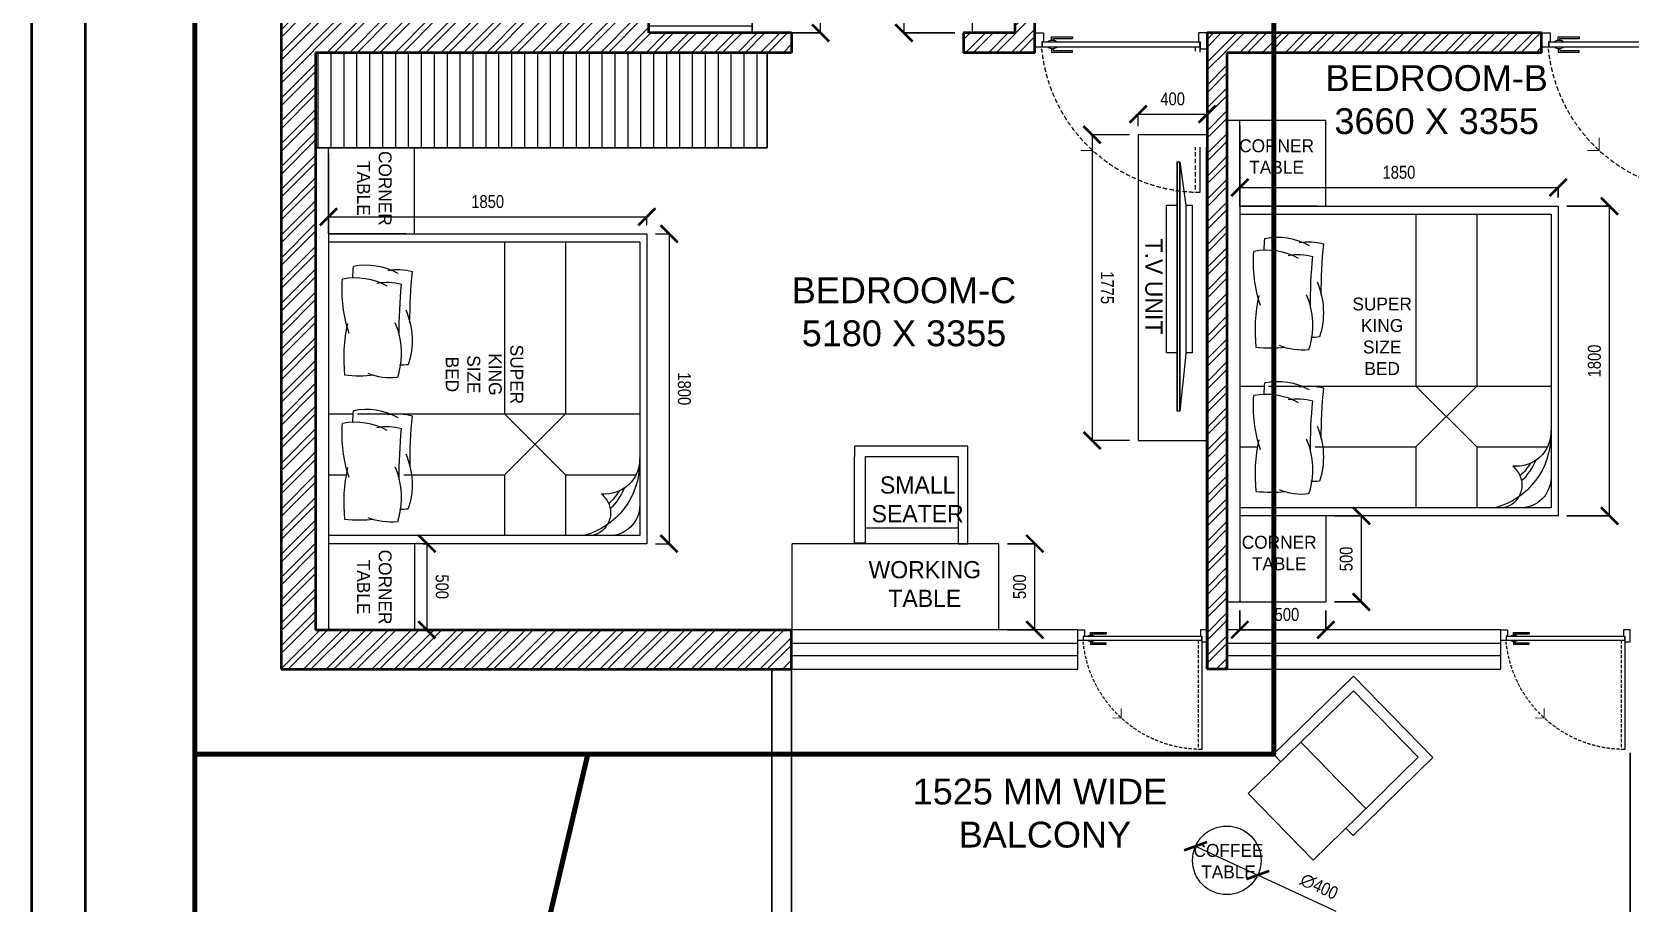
# Model space of a CAD drawing. Header units: millimetres. Extents: x 997936 to 1027636, y 1268519 to 1294901.
# Drawn here: x 997936 to 1007222, y 1277362 to 1282423 of the extents above; entities that cross this region are included whole.
import ezdxf

# ---------------------------------------------------------------- set-up
doc = ezdxf.new("R2010")
doc.units = ezdxf.units.MM
doc.header["$LTSCALE"] = 500
doc.header["$MEASUREMENT"] = 0
doc.header["$PDMODE"] = 34
doc.header["$PDSIZE"] = 100
doc.linetypes.add('DASHED2', pattern=[0.375, 0.25, -0.125])
for name, color, linetype, lineweight in [('A-Furn', 253, 'Continuous', 0), ('BOUNDARY WALL', 1, 'Continuous', 25), ('DIMENSION', 7, 'Continuous', 0), ('door', 22, 'Continuous', 15), ('format', 7, 'Continuous', 70), ('furniture', 252, 'Continuous', 9), ('HAT', 9, 'Continuous', 0), ("HATCH'", 252, 'Continuous', 5), ('TEXT', 250, 'Continuous', 9), ('W-wall', 1, 'Continuous', 40), ('WALLS', 1, 'Continuous', 40), ('window', 150, 'Continuous', 9)]:
    doc.layers.add(name, color=color, linetype=linetype, lineweight=lineweight)
doc.layers.add('grid text', color=7, linetype='Continuous', lineweight=18, true_color=0x000000)
doc.styles.get("Standard").update_dxf_attribs({"font": 'ARIALN.TTF', "height": 75})
doc.dimstyles.new('for electrical conduit', dxfattribs={"dimtxt": 175, "dimasz": 80, "dimexe": 1.25, "dimexo": 50, "dimgap": 50, "dimtad": 1, "dimdec": 0, "dimrnd": 5, "dimtxsty": 'Standard', "dimblk": 'ARCHTICK', "dimcen": 2.5, "dimclrd": 256, "dimadec": 0, "dimazin": 0, "dimtfac": 1, "dimtdec": 0, "dimtmove": 0, "dimatfit": 3, "dimfxl": 0, "dimlwd": -1, "dimarcsym": 0})
pattern_1 = [(45, (-73182.42, 76093.13), (-66.291261, 66.291261), []), (45, (-73138.22, 76093.13), (-66.291261, 66.291261), [])]

# ---------------------------------------------------------------- blocks, each defined once
blk = doc.blocks.new('D-1000')
at = {"color": 8, "linetype": 'Continuous', "ltscale": 0.2}
for p, q in [((895.4, 957.4), (775.9, 957.4)), ((775.9, 957.4), (775.9, 947.8)), ((885.9, 947.8), (775.9, 947.8)), ((885.9, 878.9), (775.9, 878.9)), ((775.9, 869.4), (775.9, 878.9)), ((895.4, 869.4), (775.9, 869.4))]:
    blk.add_line(p, q, dxfattribs=at)
at = {"color": 8, "linetype": 'DASHED2', "ltscale": 0.2}
for p, q in [((868.5, 927.2), (868.5, 932)), ((885.9, 938.2), (885.9, 947.8)), ((895.4, 938.2), (895.4, 957.4)), ((913, 927.2), (913, 932)), ((50.5, 899.6), (50.5, 69.9)), ((50.5, 879.6), (50.5, 69.9)), ((78.1, 899.6), (78.1, 69.9)), ((868.5, 899.6), (868.5, 894.7)), ((885.9, 888.6), (885.9, 878.9)), ((895.4, 888.6), (895.4, 869.4)), ((913, 899.6), (913, 894.7))]:
    blk.add_line(p, q, dxfattribs=at)
at = {"color": 8, "linetype": 'Continuous', "ltscale": 0.2}
blk.add_lwpolyline([(50.5, 927.2), (949.5, 927.2), (949.5, 899.6), (50.5, 899.6)], close=True, dxfattribs=at)
for centre, start, end in [((890.7, 896.7), 57.82034, 122.17966), ((890.7, 930.1), 237.82034, 302.17966)]:
    blk.add_arc(centre, 41.8, start, end, dxfattribs=at)
at = {"color": 8, "linetype": 'DASHED2', "ltscale": 0.2}
blk.add_arc((47.4, 977.4), 907.6, 270.19588, 354.31871, dxfattribs=at)
at = {"layer": 'door', "linetype": 'Continuous', "ltscale": 0.15}
for p, q in [((10, 887.6), (10, 979)), ((10, 979), (59, 979)), ((59, 929.1), (49.5, 929.1)), ((49.5, 929.1), (49.5, 887.6)), ((59, 979), (59, 929.1)), ((990, 979), (941, 979)), ((941, 979), (941, 929.1)), ((941, 929.1), (950.5, 929.1)), ((950.5, 929.1), (950.5, 897.6)), ((990, 897.6), (990, 979)), ((49.5, 887.6), (10, 887.6)), ((950.5, 897.6), (990, 897.6))]:
    blk.add_line(p, q, dxfattribs=at)
at = {"layer": 'door', "ltscale": 0.2, "const_width": 5.56}
blk.add_lwpolyline([(662, 382.9), (662, 309.6), (730.4, 309.6)], dxfattribs=at)
blk = doc.blocks.new('rtyedyed')
at = {"layer": 'A-Furn'}
blk.add_line((1709486.8, -363811.5), (1709236.8, -364290.1), dxfattribs=at)
blk.add_lwpolyline([(1709630.4, -363886.5), (1709658.2, -363833.3), (1709082.9, -363532.9), (1708777.4, -364117.9), (1709352.6, -364418.3), (1709380.4, -364365.1)], dxfattribs=at)
blk.add_lwpolyline([(1709865.3, -364009.2), (1709108.4, -363613.8), (1708858.4, -364092.5), (1709615.3, -364487.8)], close=True, dxfattribs=at)
blk = doc.blocks.new('_ArchTick')
at = {"layer": 'W-wall', "color": 0, "lineweight": 70, "const_width": 0.15}
blk.add_lwpolyline([(-0.5, -0.5), (0.5, 0.5)], dxfattribs=at)
blk = doc.blocks.new('*D488')
at = {"layer": 'Defpoints', "color": 0}
for p in [(1002040.9, 1284227.2), (1002519.1, 1284227.2), (1002040.9, 1282417.6)]:
    blk.add_point(p, dxfattribs=at)
at = {"layer": 'DIMENSION', "color": 0, "lineweight": -2}
for p, q in [((1002090.9, 1284227.2), (1002520.3, 1284227.2)), ((1002090.9, 1282417.6), (1002520.3, 1282417.6))]:
    blk.add_line(p, q, dxfattribs=at)
at = {"layer": 'DIMENSION'}
blk.add_line((1002519.1, 1282417.6), (1002519.1, 1284227.2), dxfattribs=at)
at = {"layer": 'DIMENSION', "xscale": 100, "yscale": 100, "zscale": 100}
for p, rotation in [((1002519.1, 1284227.2), 90), ((1002519.1, 1282417.6), 270)]:
    blk.add_blockref('_ArchTick', p, dxfattribs=dict(at, rotation=rotation))
at = {"layer": 'DIMENSION', "color": 0, "insert": (1002430.8, 1283322.4), "char_height": 75, "attachment_point": 5, "rotation": 90}
blk.add_mtext('1810', dxfattribs=at)
blk = doc.blocks.new('*D507')
at = {"layer": 'Defpoints', "color": 0}
for p in [(1004697.4, 1277692.2), (1005058.7, 1277524.3)]:
    blk.add_point(p, dxfattribs=at)
at = {"layer": 'DIMENSION'}
for p in [(1004697.4, 1277692.2), (1005514.2, 1277312.6)]:
    blk.add_line(p, (1005058.7, 1277524.3), dxfattribs=at)
at = {"layer": 'DIMENSION', "xscale": 100, "yscale": 100, "zscale": 100}
for p, rotation in [((1004697.4, 1277692.2), 335.0755906005094), ((1005058.7, 1277524.3), 155.0755906005093)]:
    blk.add_blockref('_ArchTick', p, dxfattribs=dict(at, rotation=rotation))
at = {"layer": 'DIMENSION', "color": 0, "insert": (1005415.3, 1277458.3), "char_height": 75, "attachment_point": 5, "rotation": 335.07559}
blk.add_mtext('∅400', dxfattribs=at)
blk = doc.blocks.new('RTTT')
at = {"layer": 'A-Furn', "lineweight": 0, "ltscale": 0.3}
for centre, radius, start, end in [((1091345.7, 1208677.6, -1769.7), 314.9, 79.66412, 105.99663), ((1088524.6, 1208701.2, -1769.7), 2748.5, 359.6171, 5.82919), ((1091528.7, 1208638, -1769.7), 381.3, 78.91521, 119.01042), ((1090815.1, 1208947.5, -1769.7), 789.5, 359.82925, 4.56737), ((1091408.7, 1208603.7, -1769.7), 314.9, 79.66412, 105.99663), ((1088587.6, 1208627.3, -1769.7), 2748.5, 359.6171, 5.82919), ((1091591.8, 1208564.1, -1769.7), 381.3, 78.91521, 119.01042), ((1090878.1, 1208873.7, -1769.7), 789.5, 341.35739, 4.56737), ((1091710.8, 1208580.1, -1769.7), 450, 156.59082, 198.25912), ((1091773.8, 1208506.3, -1769.7), 450, 156.59082, 198.25912), ((1090737.9, 1208476.1, -1769.7), 918.3, 353.91105, 12.81405), ((1091323.6, 1208773.1, -1769.7), 336.4, 263.13734, 271.88858), ((1091386.6, 1208699.2, -1769.7), 336.4, 263.13734, 292.67045), ((1091566.5, 1209100, -1769.7), 726.6, 263.35397, 276.74572)]:
    blk.add_arc(centre, radius, start, end, dxfattribs=at)
blk = doc.blocks.new('454545T')
at = {"lineweight": 0, "ltscale": 200}
blk.add_line((1090912.3, 1209199.5), (1090912.3, 1207399.5), dxfattribs=at)
at = {"layer": 'A-Furn', "lineweight": 0, "ltscale": 0.3}
for p, q in [((1090412.3, 1209199.5), (1090412.3, 1209699.5)), ((1090912.3, 1209699.5), (1090412.3, 1209699.5)), ((1090987.3, 1209699.5), (1090912.3, 1209699.5)), ((1090912.3, 1209199.5), (1090912.3, 1209699.5)), ((1090987.3, 1209699.5), (1090987.3, 1206899.5)), ((1090912.3, 1209665.8), (1090912.3, 1206933.2)), ((1090912.3, 1209665.8), (1090912.3, 1206899.5)), ((1090912.3, 1209199.5), (1090912.3, 1209665.8)), ((1090912.3, 1209199.5), (1089062.3, 1209199.5)), ((1089062.3, 1209199.5), (1089062.3, 1207399.5)), ((1090912.3, 1209152.9), (1089103.9, 1209152.9)), ((1089103.9, 1209152.9), (1089103.9, 1207446.1)), ((1089534.6, 1209152.9), (1089534.6, 1208154)), ((1089888.5, 1209152.9), (1089888.5, 1208154)), ((1090462.3, 1209199.5), (1090912.3, 1209199.5)), ((1089888.5, 1208154), (1089103.9, 1208154)), ((1089888.5, 1208154), (1089534.6, 1207800.1)), ((1089888.5, 1207800.1), (1089534.6, 1208154)), ((1090744.4, 1208154), (1089888.5, 1208154)), ((1090912.3, 1208154), (1090768.8, 1208154)), ((1089534.6, 1207800.1), (1089125, 1207800.1)), ((1089534.6, 1207800.1), (1089534.6, 1207446.1)), ((1089888.5, 1207800.1), (1089888.5, 1207446.1)), ((1090475, 1207800.1, -1769.7), (1089888.5, 1207800.1)), ((1090912.3, 1207800.1), (1090807.2, 1207800.1)), ((1089062.3, 1207399.5), (1090912.3, 1207399.5)), ((1089103.9, 1207446.1), (1090912.3, 1207446.1)), ((1090412.3, 1207399.5), (1090412.3, 1206899.5)), ((1090912.3, 1206899.5), (1090412.3, 1206899.5)), ((1090987.3, 1206899.5), (1090912.3, 1206899.5))]:
    blk.add_line(p, q, dxfattribs=at)
for centre, radius, start, end in [((1090511.2, 1207839.4, -1769.7), 314.9, 79.66412, 105.99663), ((1090511.2, 1207839.4, -1769.7), 314.9, 79.66412, 105.99663), ((1087690, 1207863, -1769.7), 2748.5, 359.6171, 5.82919), ((1087690, 1207863, -1769.7), 2748.5, 359.6171, 5.82919), ((1090694.2, 1207799.8, -1769.7), 381.3, 78.91521, 119.01042), ((1090694.2, 1207799.8, -1769.7), 381.3, 78.91521, 119.01042), ((1089980.6, 1208109.4, -1769.7), 789.5, 359.82925, 4.56737), ((1089980.6, 1208109.4, -1769.7), 789.5, 359.82925, 4.56737), ((1090574.2, 1207765.5, -1769.7), 314.9, 79.66412, 105.99663), ((1090574.2, 1207765.5, -1769.7), 314.9, 79.66412, 105.99663), ((1087753.1, 1207789.1, -1769.7), 2748.5, 359.6171, 5.82919), ((1087753.1, 1207789.1, -1769.7), 2748.5, 359.6171, 5.82919), ((1090757.2, 1207725.9, -1769.7), 381.3, 78.91521, 119.01042), ((1090757.2, 1207725.9, -1769.7), 381.3, 78.91521, 119.01042), ((1090043.6, 1208035.5, -1769.7), 789.5, 341.35739, 4.56737), ((1090043.6, 1208035.5, -1769.7), 789.5, 341.35739, 4.56737), ((1089304.8, 1207888.1), 200.2, 178.02398, 276.08562), ((1089543.4, 1207869.5), 438.7, 179.52592, 254.80261), ((1090876.3, 1207742, -1769.7), 450, 156.59082, 198.25912), ((1090876.3, 1207742, -1769.7), 450, 156.59082, 198.25912), ((1090939.3, 1207668.1, -1769.7), 450, 156.59082, 198.25912), ((1090939.3, 1207668.1, -1769.7), 450, 156.59082, 198.25912), ((1089903.3, 1207637.9, -1769.7), 918.3, 353.91105, 12.81405), ((1089903.3, 1207637.9, -1769.7), 918.3, 353.91105, 12.81405), ((1089542.8, 1207871.8), 379.7, 203.37555, 225.16465), ((1089497.8, 1207871.8), 320.7, 211.35024, 227.9634), ((1089407.9, 1207578.8), 134.9, 144.23988, 259.51477), ((1089472.2, 1207532.5), 214.1, 133.05052, 144.23988), ((1089497.8, 1207871.8), 261.7, 224.61017, 226.68127), ((1089280.9, 1207623.1), 177, 180, 270), ((1090489.1, 1207934.9, -1769.7), 336.4, 263.13734, 271.88858), ((1090552.1, 1207861, -1769.7), 336.4, 263.13734, 292.67045), ((1090732, 1208261.8, -1769.7), 726.6, 263.35397, 276.74572)]:
    blk.add_arc(centre, radius, start, end, dxfattribs=at)
at = {"lineweight": 0}
blk.add_blockref('RTTT', (-834.5, 0), dxfattribs=at)
blk = doc.blocks.new('*D515')
at = {"layer": 'Defpoints', "color": 0}
for p in [(1004954.2, 1279111.2), (1005454.2, 1279111.2), (1005454.2, 1278949.8)]:
    blk.add_point(p, dxfattribs=at)
at = {"layer": 'DIMENSION', "color": 0, "lineweight": -2}
for p, q in [((1004954.2, 1279061.2), (1004954.2, 1278948.6)), ((1005454.2, 1279061.2), (1005454.2, 1278948.6))]:
    blk.add_line(p, q, dxfattribs=at)
at = {"layer": 'DIMENSION'}
blk.add_line((1004954.2, 1278949.8), (1005454.2, 1278949.8), dxfattribs=at)
at = {"layer": 'DIMENSION', "xscale": 100, "yscale": 100, "zscale": 100, "rotation": 180}
blk.add_blockref('_ArchTick', (1004954.2, 1278949.8), dxfattribs=at)
at = {"layer": 'DIMENSION', "xscale": 100, "yscale": 100, "zscale": 100}
blk.add_blockref('_ArchTick', (1005454.2, 1278949.8), dxfattribs=at)
at = {"layer": 'DIMENSION', "color": 0, "insert": (1005228.1, 1279038.1), "char_height": 75, "attachment_point": 5}
blk.add_mtext('500', dxfattribs=at)
blk = doc.blocks.new('*D516')
at = {"layer": 'Defpoints', "color": 0}
for p in [(1005454.2, 1279611.2), (1005661.1, 1279611.2), (1005454.2, 1279111.2)]:
    blk.add_point(p, dxfattribs=at)
at = {"layer": 'DIMENSION', "color": 0, "lineweight": -2}
for p, q in [((1005504.2, 1279611.2), (1005662.3, 1279611.2)), ((1005504.2, 1279111.2), (1005662.3, 1279111.2))]:
    blk.add_line(p, q, dxfattribs=at)
at = {"layer": 'DIMENSION'}
blk.add_line((1005661.1, 1279111.2), (1005661.1, 1279611.2), dxfattribs=at)
at = {"layer": 'DIMENSION', "xscale": 100, "yscale": 100, "zscale": 100}
for p, rotation in [((1005661.1, 1279611.2), 90), ((1005661.1, 1279111.2), 270)]:
    blk.add_blockref('_ArchTick', p, dxfattribs=dict(at, rotation=rotation))
at = {"layer": 'DIMENSION', "color": 0, "insert": (1005572.8, 1279361.2), "char_height": 75, "attachment_point": 5, "rotation": 90}
blk.add_mtext('500', dxfattribs=at)
blk = doc.blocks.new('*D517')
at = {"layer": 'Defpoints', "color": 0}
for p in [(1006804.2, 1281411.2), (1007103.1, 1281411.2), (1006804.2, 1279611.2)]:
    blk.add_point(p, dxfattribs=at)
at = {"layer": 'DIMENSION', "color": 0, "lineweight": -2}
for p, q in [((1006854.2, 1281411.2), (1007104.3, 1281411.2)), ((1006854.2, 1279611.2), (1007104.3, 1279611.2))]:
    blk.add_line(p, q, dxfattribs=at)
at = {"layer": 'DIMENSION'}
blk.add_line((1007103.1, 1279611.2), (1007103.1, 1281411.2), dxfattribs=at)
at = {"layer": 'DIMENSION', "xscale": 100, "yscale": 100, "zscale": 100}
for p, rotation in [((1007103.1, 1281411.2), 90), ((1007103.1, 1279611.2), 270)]:
    blk.add_blockref('_ArchTick', p, dxfattribs=dict(at, rotation=rotation))
at = {"layer": 'DIMENSION', "color": 0, "insert": (1007014.8, 1280511.2), "char_height": 75, "attachment_point": 5, "rotation": 90}
blk.add_mtext('1800', dxfattribs=at)
blk = doc.blocks.new('*D518')
at = {"layer": 'Defpoints', "color": 0}
for p in [(1006804.2, 1281519.1), (1004954.2, 1281411.2), (1006804.2, 1281411.2)]:
    blk.add_point(p, dxfattribs=at)
at = {"layer": 'DIMENSION', "color": 0, "lineweight": -2}
for p, q in [((1004954.2, 1281461.2), (1004954.2, 1281520.4)), ((1006804.2, 1281461.2), (1006804.2, 1281520.4))]:
    blk.add_line(p, q, dxfattribs=at)
at = {"layer": 'DIMENSION'}
blk.add_line((1004954.2, 1281519.1), (1006804.2, 1281519.1), dxfattribs=at)
at = {"layer": 'DIMENSION', "xscale": 100, "yscale": 100, "zscale": 100, "rotation": 180}
blk.add_blockref('_ArchTick', (1004954.2, 1281519.1), dxfattribs=at)
at = {"layer": 'DIMENSION', "xscale": 100, "yscale": 100, "zscale": 100}
blk.add_blockref('_ArchTick', (1006804.2, 1281519.1), dxfattribs=at)
at = {"layer": 'DIMENSION', "color": 0, "insert": (1005879.2, 1281607.4), "char_height": 75, "attachment_point": 5}
blk.add_mtext('1850', dxfattribs=at)
blk = doc.blocks.new('*D545')
at = {"layer": 'Defpoints', "color": 0}
for p in [(1003349.2, 1282869.8), (1003003.1, 1282417.6), (1003349.2, 1282417.6)]:
    blk.add_point(p, dxfattribs=at)
at = {"layer": 'DIMENSION', "color": 0, "lineweight": -2}
for p, q in [((1003299.2, 1282869.8), (1003001.8, 1282869.8)), ((1003299.2, 1282417.6), (1003001.8, 1282417.6))]:
    blk.add_line(p, q, dxfattribs=at)
at = {"layer": 'DIMENSION'}
blk.add_line((1003003.1, 1282869.8), (1003003.1, 1282417.6), dxfattribs=at)
at = {"layer": 'DIMENSION', "xscale": 100, "yscale": 100, "zscale": 100}
for p, rotation in [((1003003.1, 1282869.8), 90), ((1003003.1, 1282417.6), 270)]:
    blk.add_blockref('_ArchTick', p, dxfattribs=dict(at, rotation=rotation))
at = {"layer": 'DIMENSION', "color": 0, "insert": (1002914.8, 1282643.7), "char_height": 75, "attachment_point": 5, "rotation": 90}
blk.add_mtext('450', dxfattribs=at)
blk = doc.blocks.new('TY')
at = {"lineweight": 0, "ltscale": 200}
blk.add_line((1076787.5, 1203447.5), (1076247.5, 1203447.5), dxfattribs=at)
for points in [[(1076787.5, 1203923.7), (1076185.6, 1203923.7), (1076185.6, 1203863.4)], [(1076247.5, 1203863.4), (1076247.5, 1203358.9), (1076185.6, 1203358.9), (1076185.6, 1203863.4)], [(1076247.5, 1203863.4), (1076787.5, 1203863.4)], [(1076787.5, 1203863.4), (1076787.5, 1203356.7), (1076845.4, 1203356.7), (1076845.4, 1203923.7), (1076787.5, 1203923.7)]]:
    blk.add_lwpolyline(points, dxfattribs=at)
blk = doc.blocks.new('*D546')
at = {"layer": 'Defpoints', "color": 0}
for p in [(1003554.2, 1279449.8), (1003763.6, 1279449.8), (1003554.2, 1278949.8)]:
    blk.add_point(p, dxfattribs=at)
at = {"layer": 'DIMENSION', "color": 0, "lineweight": -2}
for p, q in [((1003604.2, 1279449.8), (1003764.8, 1279449.8)), ((1003604.2, 1278949.8), (1003764.8, 1278949.8))]:
    blk.add_line(p, q, dxfattribs=at)
at = {"layer": 'DIMENSION'}
blk.add_line((1003763.6, 1278949.8), (1003763.6, 1279449.8), dxfattribs=at)
at = {"layer": 'DIMENSION', "xscale": 100, "yscale": 100, "zscale": 100}
for p, rotation in [((1003763.6, 1279449.8), 90), ((1003763.6, 1278949.8), 270)]:
    blk.add_blockref('_ArchTick', p, dxfattribs=dict(at, rotation=rotation))
at = {"layer": 'DIMENSION', "color": 0, "insert": (1003675.3, 1279199.8), "char_height": 75, "attachment_point": 5, "rotation": 90}
blk.add_mtext('500', dxfattribs=at)
blk = doc.blocks.new('*D512')
at = {"layer": 'Defpoints', "color": 0}
for p in [(1001884.2, 1279524.8), (1002384.2, 1279596.6), (1002384.2, 1279524.8)]:
    blk.add_point(p, dxfattribs=at)
at = {"layer": 'DIMENSION', "color": 0, "lineweight": -2}
for p, q in [((1001884.2, 1279574.8), (1001884.2, 1279597.9)), ((1002384.2, 1279574.8), (1002384.2, 1279597.9))]:
    blk.add_line(p, q, dxfattribs=at)
at = {"layer": 'DIMENSION'}
blk.add_line((1001884.2, 1279596.6), (1002384.2, 1279596.6), dxfattribs=at)
at = {"layer": 'DIMENSION', "xscale": 100, "yscale": 100, "zscale": 100, "rotation": 180}
blk.add_blockref('_ArchTick', (1001884.2, 1279596.6), dxfattribs=at)
at = {"layer": 'DIMENSION', "xscale": 100, "yscale": 100, "zscale": 100}
blk.add_blockref('_ArchTick', (1002384.2, 1279596.6), dxfattribs=at)
at = {"layer": 'DIMENSION', "color": 0, "insert": (1002134.2, 1279684.9), "char_height": 75, "attachment_point": 5}
blk.add_mtext('500', dxfattribs=at)
blk = doc.blocks.new('*D513')
at = {"layer": 'Defpoints', "color": 0}
for p in [(999985.1, 1280874.8), (1000084.2, 1280874.8), (1000084.2, 1279024.8)]:
    blk.add_point(p, dxfattribs=at)
at = {"layer": 'DIMENSION', "color": 0, "lineweight": -2}
for p, q in [((1000034.2, 1280874.8), (999983.8, 1280874.8)), ((1000034.2, 1279024.8), (999983.8, 1279024.8))]:
    blk.add_line(p, q, dxfattribs=at)
at = {"layer": 'DIMENSION'}
blk.add_line((999985.1, 1279024.8), (999985.1, 1280874.8), dxfattribs=at)
at = {"layer": 'DIMENSION', "xscale": 100, "yscale": 100, "zscale": 100}
for p, rotation in [((999985.1, 1280874.8), 90), ((999985.1, 1279024.8), 270)]:
    blk.add_blockref('_ArchTick', p, dxfattribs=dict(at, rotation=rotation))
at = {"layer": 'DIMENSION', "color": 0, "insert": (999896.8, 1279949.8), "char_height": 75, "attachment_point": 5, "rotation": 90}
blk.add_mtext('1850', dxfattribs=at)
blk = doc.blocks.new('*D514')
at = {"layer": 'Defpoints', "color": 0}
for p in [(1001884.2, 1281004.1), (1000084.2, 1280874.8), (1001884.2, 1280874.8)]:
    blk.add_point(p, dxfattribs=at)
at = {"layer": 'DIMENSION', "color": 0, "lineweight": -2}
for p, q in [((1000084.2, 1280924.8), (1000084.2, 1281005.4)), ((1001884.2, 1280924.8), (1001884.2, 1281005.4))]:
    blk.add_line(p, q, dxfattribs=at)
at = {"layer": 'DIMENSION'}
blk.add_line((1000084.2, 1281004.1), (1001884.2, 1281004.1), dxfattribs=at)
at = {"layer": 'DIMENSION', "xscale": 100, "yscale": 100, "zscale": 100, "rotation": 180}
blk.add_blockref('_ArchTick', (1000084.2, 1281004.1), dxfattribs=at)
at = {"layer": 'DIMENSION', "xscale": 100, "yscale": 100, "zscale": 100}
blk.add_blockref('_ArchTick', (1001884.2, 1281004.1), dxfattribs=at)
at = {"layer": 'DIMENSION', "color": 0, "insert": (1000984.2, 1281092.4), "char_height": 75, "attachment_point": 5}
blk.add_mtext('1800', dxfattribs=at)
blk = doc.blocks.new('WEHH')
at = {"layer": 'A-Furn'}
blk.add_lwpolyline([(1035496.4, 1215769.3), (1035496.4, 1213992.5), (1035096, 1213992.5), (1035096, 1215769.3)], close=True, dxfattribs=at)
at = {"layer": 'A-Furn', "lineweight": 9}
for points in [[(1035322.8, 1214150.7), (1035322.8, 1215599)], [(1035322.8, 1215259.5), (1035260.4, 1215259.5), (1035260.4, 1214401.4), (1035322.8, 1214401.4)], [(1035372.5, 1214401.4), (1035409.9, 1214401.4), (1035409.9, 1215259.5), (1035372.8, 1215259.5)], [(1035372.5, 1214401.4), (1035409.9, 1214401.4), (1035409.9, 1215259.5), (1035372.8, 1215259.5)]]:
    blk.add_lwpolyline(points, dxfattribs=at)
for points in [[(1035322.8, 1214150.7), (1035337.7, 1214150.7), (1035337.7, 1215599), (1035322.8, 1215599)], [(1035337.7, 1214150.7), (1035372.8, 1214403.7), (1035372.8, 1215266.6), (1035337.7, 1215599)]]:
    blk.add_lwpolyline(points, close=True, dxfattribs=at)
blk = doc.blocks.new('*D486')
at = {"layer": 'Defpoints', "color": 0}
for p in [(999959.1, 1282302.6), (1000078.9, 1282302.6), (1000078.9, 1281902.3)]:
    blk.add_point(p, dxfattribs=at)
at = {"layer": 'DIMENSION', "color": 0, "lineweight": -2}
for p, q in [((1000028.9, 1282302.6), (999957.8, 1282302.6)), ((1000028.9, 1281902.3), (999957.8, 1281902.3))]:
    blk.add_line(p, q, dxfattribs=at)
at = {"layer": 'DIMENSION'}
blk.add_line((999959.1, 1281902.3), (999959.1, 1282302.6), dxfattribs=at)
at = {"layer": 'DIMENSION', "xscale": 100, "yscale": 100, "zscale": 100}
for p, rotation in [((999959.1, 1282302.6), 90), ((999959.1, 1281902.3), 270)]:
    blk.add_blockref('_ArchTick', p, dxfattribs=dict(at, rotation=rotation))
at = {"layer": 'DIMENSION', "color": 0, "insert": (999870.8, 1282102.5), "char_height": 75, "attachment_point": 5, "rotation": 90}
blk.add_mtext('400', dxfattribs=at)
blk = doc.blocks.new('*D487')
at = {"layer": 'Defpoints', "color": 0}
for p in [(1000078.9, 1281902.3), (1001855.7, 1281902.3), (1001855.7, 1281634.6)]:
    blk.add_point(p, dxfattribs=at)
at = {"layer": 'DIMENSION', "color": 0, "lineweight": -2}
for p, q in [((1000078.9, 1281852.3), (1000078.9, 1281633.4)), ((1001855.7, 1281852.3), (1001855.7, 1281633.4))]:
    blk.add_line(p, q, dxfattribs=at)
at = {"layer": 'DIMENSION'}
blk.add_line((1000078.9, 1281634.6), (1001855.7, 1281634.6), dxfattribs=at)
at = {"layer": 'DIMENSION', "xscale": 100, "yscale": 100, "zscale": 100, "rotation": 180}
blk.add_blockref('_ArchTick', (1000078.9, 1281634.6), dxfattribs=at)
at = {"layer": 'DIMENSION', "xscale": 100, "yscale": 100, "zscale": 100}
blk.add_blockref('_ArchTick', (1001855.7, 1281634.6), dxfattribs=at)
at = {"layer": 'DIMENSION', "color": 0, "insert": (1000967.3, 1281722.9), "char_height": 75, "attachment_point": 5}
blk.add_mtext('1775', dxfattribs=at)
blk = doc.blocks.new('fdhfhd')
at = {"lineweight": 0, "xscale": -1, "rotation": 89.9999725458412}
blk.add_blockref('454545T', (2209284.2, 2369936.5), dxfattribs=at)
at = {"layer": 'DIMENSION', "char_height": 75, "width": 450, "attachment_point": 2}
for s, insert in [('{\\fCentury Gothic|b0|i0|c0|p34;SUPER KING SIZE BED}', (1000900.6, 1280156.5)), ('{\\fCentury Gothic|b0|i0|c0|p34;CORNER \\PTABLE}', (999819.7, 1279391.6, 0)), ('{\\fCentury Gothic|b0|i0|c0|p34;CORNER \\PTABLE}', (1002136.2, 1279391.6, 0))]:
    blk.add_mtext(s, dxfattribs=dict(at, insert=insert))
at = {"layer": 'DIMENSION'}
for base, p1, p2, picture, middle in [((1001884.2, 1281004.1), (1000084.2, 1280874.8), (1001884.2, 1280874.8), '*D514', (1000984.2, 1281092.4)), ((1002384.2, 1279596.6), (1001884.2, 1279524.8), (1002384.2, 1279524.8), '*D512', (1002134.2, 1279684.9))]:
    dim = blk.add_linear_dim(base=base, p1=p1, p2=p2, dimstyle='for electrical conduit', override={"dimtxt": 100, "dimasz": 100, "dimfxl": 500, "dimfxlon": 1}, dxfattribs=at)
    dim.commit()
    dim.dimension.update_dxf_attribs({"geometry": picture, "text_midpoint": middle})
dim = blk.add_linear_dim(base=(999985.1, 1280874.8), p1=(1000084.2, 1279024.8), p2=(1000084.2, 1280874.8), angle=90, dimstyle='for electrical conduit', override={"dimtxt": 100, "dimasz": 100, "dimfxl": 500, "dimfxlon": 1}, dxfattribs=at)
dim.commit()
dim.dimension.update_dxf_attribs({"geometry": '*D513', "text_midpoint": (999896.8, 1279949.8)})
blk = doc.blocks.new('sdgdst')
at = {"layer": 'WALLS', "xscale": -1, "rotation": 270}
blk.add_blockref('WEHH', (-213913.6, 246806.3), dxfattribs=at)
at = {"layer": 'DIMENSION', "insert": (1000960.7, 1282043.7), "char_height": 100, "width": 731.051, "attachment_point": 2}
blk.add_mtext('{\\fCentury Gothic|b0|i0|c0|p34;T.V UNIT}', dxfattribs=at)
at = {"layer": 'DIMENSION'}
dim = blk.add_linear_dim(base=(999959.1, 1282302.6), p1=(1000078.9, 1281902.3), p2=(1000078.9, 1282302.6), angle=90, dimstyle='for electrical conduit', override={"dimtxt": 100, "dimasz": 100, "dimfxl": 500, "dimfxlon": 1}, dxfattribs=at)
dim.commit()
dim.dimension.update_dxf_attribs({"geometry": '*D486', "text_midpoint": (999870.8, 1282102.5)})
dim = blk.add_linear_dim(base=(1001855.7, 1281634.6), p1=(1000078.9, 1281902.3), p2=(1001855.7, 1281902.3), dimstyle='for electrical conduit', override={"dimtxt": 100, "dimasz": 100, "dimfxl": 500, "dimfxlon": 1}, dxfattribs=at)
dim.commit()
dim.dimension.update_dxf_attribs({"geometry": '*D487', "text_midpoint": (1000967.3, 1281722.9)})

msp = doc.modelspace()

# ---------------------------------------------------------------- hatches: boundary and pattern name
at = {"lineweight": 0, "ltscale": 200}
h = msp.add_hatch(dxfattribs=at)
h.set_pattern_fill('ANSI32', color=256, scale=250, style=0)
h.set_pattern_definition(pattern_1)
h.paths.add_polyline_path([(1003349.2, 1287315.4), (1004179.2, 1287315.4), (1004179.2, 1286450.4), (1004064.2, 1286450.4), (1004064.2, 1287200.4), (1003464.2, 1287200.4), (1003464.2, 1286000.4), (1004179.2, 1286000.4), (1004388.2, 1286000.4), (1004388.2, 1285770.4), (1003464.2, 1285770.4), (1003464.2, 1283509.8), (1004238.2, 1283509.8), (1004238.2, 1283457.2), (1004238.2, 1283457.2), (1004238.2, 1283394.8), (1004238.2, 1283394.8), (1003764.2, 1283394.8), (1003764.2, 1282417.6), (1003764.2, 1282302.6), (1003349.2, 1282302.6), (1003349.2, 1282417.6), (1003649.2, 1282417.6), (1003649.2, 1283394.8), (1003349.2, 1283394.8)])
at = {"layer": 'HAT', "ltscale": 200}
h = msp.add_hatch(dxfattribs=at)
h.set_pattern_fill('ANSI31', color=181, scale=600, angle=45, style=0)
h.paths.add_polyline_path([(1002208.5, 1282302.6), (999584.2, 1282302.6), (999584.2, 1281749.8), (1002208.5, 1281749.8)])
at = {"layer": "HATCH'", "ltscale": 200}
h = msp.add_hatch(dxfattribs=at)
h.set_pattern_fill('ANSI31', color=256, scale=600, angle=45, style=0)
h.set_pattern_definition([(7e-15, (1823165.69, 3934.02), (9e-15, -75), [])])
h.paths.add_polyline_path([(1002120.4, 1282417.6), (1001520.4, 1282417.6), (1001520.4, 1284227.2), (1002120.4, 1284227.2)])

# ---------------------------------------------------------------- linework, layer by layer
at = {"lineweight": 0, "ltscale": 200}
for p, q in [((1002354.2, 1278949.8), (1002354.2, 1279449.8)), ((1003554.2, 1279449.8), (1002354.2, 1279449.8)), ((1003554.2, 1278949.8), (1003554.2, 1279449.8))]:
    msp.add_line(p, q, dxfattribs=at)
at = {"layer": 'BOUNDARY WALL'}
msp.add_lwpolyline([(1007336.8, 1278234.8), (1007336.8, 1277080.8), (1002235.4, 1277080.8), (1002235.4, 1278719.8)], dxfattribs=at)
at = {"layer": 'format', "lineweight": 40, "ltscale": 0.3}
for p, q in [((997936.5, 1273901), (997936.5, 1294901)), ((998247.5, 1274212), (998247.5, 1294590))]:
    msp.add_line(p, q, dxfattribs=at)
at = {"layer": 'furniture', "lineweight": 25}
for p, q in [((1002120.4, 1282417.6), (1002120.4, 1284227.2)), ((1002208.5, 1281749.8), (1002208.5, 1282302.6)), ((999584.2, 1281749.8), (1002208.5, 1281749.8))]:
    msp.add_line(p, q, dxfattribs=at)
at = {"layer": "HATCH'", "ltscale": 200}
msp.add_line((1003399.2, 1282869.8), (1003399.2, 1282417.6), dxfattribs=at)
at = {"layer": 'TEXT', "color": 3, "lineweight": 100, "ltscale": 200}
msp.add_lwpolyline([(998882, 1278225.9), (998882, 1268519), (1001165.5, 1278225.9)], dxfattribs=at)
at = {"layer": 'WALLS', "ltscale": 200}
for p, q in [((1001520.4, 1282417.6), (1001520.4, 1284227.2)), ((1003649.2, 1282417.6), (1003649.2, 1283394.8)), ((1003764.2, 1282417.6), (1003764.2, 1283394.8)), ((999384.2, 1282502.6), (999384.2, 1278719.8)), ((1002350.4, 1282417.6), (1001520.4, 1282417.6)), ((1002350.4, 1282417.6), (1002350.4, 1282302.6)), ((1003349.2, 1282417.6), (1003349.2, 1282302.6)), ((1003649.2, 1282417.6), (1003349.2, 1282417.6)), ((1003764.2, 1282302.6), (1003764.2, 1282417.6)), ((1004879.2, 1282417.6), (1004764.2, 1282417.6)), ((1006708, 1282417.6), (1004879.2, 1282417.6)), ((1002350.4, 1282302.6), (999584.2, 1282302.6)), ((999584.2, 1282302.6), (999584.2, 1278949.8)), ((1003764.2, 1282302.6), (1003349.2, 1282302.6)), ((1003764.2, 1282302.6), (1003349.2, 1282302.6)), ((999584.2, 1278949.8), (1002350.4, 1278949.8)), ((1002350.4, 1278719.8), (1002350.4, 1278949.8)), ((999384.2, 1278719.8), (1002350.4, 1278719.8)), ((1004879.2, 1278719.8), (1004764.2, 1278719.8))]:
    msp.add_line(p, q, dxfattribs=at)
at = {"layer": 'window', "ltscale": 200}
for points in [[(1004014.2, 1278949.8), (1002350.4, 1278949.8), (1002350.4, 1278719.8), (1004014.2, 1278719.8)], [(1004014.2, 1278869.8), (1002350.4, 1278869.8), (1002350.4, 1278799.8), (1004014.2, 1278799.8)], [(1006471.8, 1278949.8), (1004879.2, 1278949.8), (1004879.2, 1278719.8), (1006471.8, 1278719.8)], [(1006471.8, 1278869.8), (1004879.2, 1278869.8), (1004879.2, 1278799.8), (1006471.8, 1278799.8)]]:
    msp.add_lwpolyline(points, close=True, dxfattribs=at)
for points in [[(1004014.2, 1278719.8), (1004014.2, 1278949.8)], [(1006471.8, 1278719.8), (1006471.8, 1278949.8)]]:
    msp.add_lwpolyline(points, dxfattribs=at)

# ---------------------------------------------------------------- block references
at = {"lineweight": 0}
msp.add_blockref('TY', (-73470.3, 76093.1), dxfattribs=at)
at = {"layer": 'window', "ltscale": 200}
for p, xscale, yscale, zscale in [((1004774.4, 1281418.7), -1.020336082205176, 1.020336082903668, 1.020336082378919), ((1004771.9, 1278200.6), -0.7653061226010323, 0.7653061230666935, 0.7653061226714246), ((1007229.5, 1278200.6), -0.7653061226010323, 0.7653061230666935, 0.7653061226714246)]:
    msp.add_blockref('D-1000', p, dxfattribs=dict(at, xscale=xscale, yscale=yscale, zscale=zscale))

# ---------------------------------------------------------------- texts
at = {"layer": 'DIMENSION', "attachment_point": 2}
for s, insert, char_height, width in [('{\\fCentury Gothic|b0|i0|c0|p34;SUPER KING SIZE BED}', (1005781.5, 1280880.1), 75, 450), ('{\\fCentury Gothic|b0|i0|c0|p34;SMALL^JSEATER}', (1003082.7, 1279840.8), 100, 731.051), ('{\\fCentury Gothic|b0|i0|c0|p34;CORNER \\PTABLE}', (1005183.2, 1279495.5, 0), 75, 450), ('{\\fCentury Gothic|b0|i0|c0|p34;WORKING^JTABLE}', (1003124.1, 1279348.9), 100, 731.051)]:
    msp.add_mtext(s, dxfattribs=dict(at, insert=insert, char_height=char_height, width=width))
at = {"layer": 'grid text', "ltscale": 10, "insert": (1003003.2, 1280997.2), "char_height": 150, "width": 3871.847, "attachment_point": 2, "bg_fill": 2}
msp.add_mtext('\\A1;{\\fArial|b0|i0|c0|p34;BEDROOM-C\\P5180 X 3355}', dxfattribs=at)

# ---------------------------------------------------------------- dimensions: what is measured, and where the dimension line sits
at = {"layer": 'DIMENSION'}
for base, p1, p2, picture, middle in [((1002519.1, 1284227.2), (1002040.9, 1282417.6), (1002040.9, 1284227.2), '*D488', (1002519.1, 1283322.4)), ((1005661.1, 1279611.2), (1005454.2, 1279111.2), (1005454.2, 1279611.2), '*D516', (1005661.1, 1279361.2)), ((1003763.6, 1279449.8), (1003554.2, 1278949.8), (1003554.2, 1279449.8), '*D546', (1003763.6, 1279199.8))]:
    dim = msp.add_linear_dim(base=base, p1=p1, p2=p2, angle=90, dimstyle='for electrical conduit', override={"dimtxt": 100, "dimasz": 100, "dimfxl": 500, "dimfxlon": 1}, dxfattribs=at)
    dim.commit()
    dim.dimension.update_dxf_attribs({"geometry": picture, "text_midpoint": middle, "dimtype": 160})
for base, p1, p2, picture, middle in [((1003003.1, 1282417.6), (1003349.2, 1282869.8), (1003349.2, 1282417.6), '*D545', (1002914.8, 1282643.7)), ((1007103.1, 1281411.2), (1006804.2, 1279611.2), (1006804.2, 1281411.2), '*D517', (1007014.8, 1280511.2))]:
    dim = msp.add_linear_dim(base=base, p1=p1, p2=p2, angle=90, dimstyle='for electrical conduit', override={"dimtxt": 100, "dimasz": 100, "dimfxl": 500, "dimfxlon": 1}, dxfattribs=at)
    dim.commit()
    dim.dimension.update_dxf_attribs({"geometry": picture, "text_midpoint": middle})
dim = msp.add_linear_dim(base=(1006804.2, 1281519.1), p1=(1004954.2, 1281411.2), p2=(1006804.2, 1281411.2), dimstyle='for electrical conduit', override={"dimtxt": 100, "dimasz": 100, "dimfxl": 500, "dimfxlon": 1}, dxfattribs=at)
dim.commit()
dim.dimension.update_dxf_attribs({"geometry": '*D518', "text_midpoint": (1005879.2, 1281607.4)})
dim = msp.add_linear_dim(base=(1005454.2, 1278949.8), p1=(1004954.2, 1279111.2), p2=(1005454.2, 1279111.2), dimstyle='for electrical conduit', override={"dimtxt": 100, "dimasz": 100, "dimblk": 'ArchTick', "dimfxl": 500, "dimfxlon": 1}, dxfattribs=at)
dim.commit()
dim.dimension.update_dxf_attribs({"geometry": '*D515', "text_midpoint": (1005228.1, 1278949.8), "dimtype": 160})

# ---------------------------------------------------------------- next in the draw order: hatches: boundary and pattern name
at = {"lineweight": 0, "ltscale": 200}
h = msp.add_hatch(dxfattribs=at)
h.set_pattern_fill('ANSI32', color=256, scale=250, style=0)
h.set_pattern_definition(pattern_1)
h.paths.add_polyline_path([(1002350.4, 1282417.6), (1001520.4, 1282417.6), (1001520.4, 1282502.6), (1001290.4, 1282502.6), (999384.2, 1282502.6), (999384.2, 1278719.8), (1002350.4, 1278719.8), (1002350.4, 1278949.8), (999584.2, 1278949.8), (999584.2, 1279024.8), (999584.2, 1279474.8), (999584.2, 1282302.6), (1002350.4, 1282302.6)])

# ---------------------------------------------------------------- next in the draw order: linework, layer by layer
at = {"layer": 'WALLS', "ltscale": 200}
msp.add_line((1004764.2, 1278719.8), (1004764.2, 1282302.6), dxfattribs=at)

# ---------------------------------------------------------------- next in the draw order: block references
at = {"layer": 'TEXT', "color": 181, "rotation": 270}
msp.add_blockref('fdhfhd', (-279365.6, 2281334), dxfattribs=at)

# ---------------------------------------------------------------- next in the draw order: texts
at = {"layer": 'grid text', "ltscale": 10, "insert": (1003792.9, 1278084.4), "char_height": 150, "width": 3871.847, "attachment_point": 2, "bg_fill": 2}
msp.add_mtext('\\A1;{\\fArial|b0|i0|c0|p34;1525 MM WIDE^J BALCONY}', dxfattribs=at)

# ---------------------------------------------------------------- next in the draw order: linework, layer by layer
at = {"layer": 'A-Furn'}
msp.add_circle((1004878.8, 1277609.7), 199.2, dxfattribs=at)
at = {"layer": 'BOUNDARY WALL'}
for points in [[(1007336.8, 1278234.8), (1007336.8, 1277080.8), (1002235.4, 1277080.8), (1002235.4, 1278719.8)], [(1007221.8, 1278234.8), (1007221.8, 1277195.8), (1002350.4, 1277195.8), (1002350.4, 1278719.8)]]:
    msp.add_lwpolyline(points, dxfattribs=at)

# ---------------------------------------------------------------- next in the draw order: block references
at = {"lineweight": 35, "xscale": -1, "rotation": 16.7708616824001}
msp.add_blockref('rtyedyed', (2537109.1, 2119897.2), dxfattribs=at)

# ---------------------------------------------------------------- next in the draw order: texts
at = {"layer": 'DIMENSION', "insert": (1004888.9, 1277705), "char_height": 75, "width": 450, "attachment_point": 2}
msp.add_mtext('{\\fCentury Gothic|b0|i0|c0|p34;COFFEE \\PTABLE}', dxfattribs=at)
at = {"layer": 'grid text', "ltscale": 10, "insert": (1006098.4, 1282230.1), "char_height": 150, "width": 3871.847, "attachment_point": 2, "bg_fill": 2}
msp.add_mtext('\\A1;{\\fArial|b0|i0|c0|p34;BEDROOM-B\\P3660 X 3355}', dxfattribs=at)

# ---------------------------------------------------------------- next in the draw order: dimensions: what is measured, and where the dimension line sits
at = {"layer": 'DIMENSION'}
dim = msp.add_diameter_dim_2p(p1=(1004697.4, 1277692.2), p2=(1005058.7, 1277524.3), dimstyle='for electrical conduit', override={"dimtxt": 100, "dimasz": 100, "dimfxl": 500, "dimfxlon": 1}, dxfattribs=at)
dim.commit()
dim.dimension.update_dxf_attribs({"geometry": '*D507', "text_midpoint": (1005415.3, 1277458.3)})

# ---------------------------------------------------------------- next in the draw order: hatches: boundary and pattern name
at = {"lineweight": 0, "ltscale": 200}
h = msp.add_hatch(dxfattribs=at)
h.set_pattern_fill('ANSI32', color=256, scale=250, style=0)
h.set_pattern_definition(pattern_1)
h.paths.add_polyline_path([(1004764.2, 1278719.8), (1004764.2, 1282417.6), (1004879.2, 1282417.6), (1006708, 1282417.6), (1006708, 1282302.6), (1004879.2, 1282302.6), (1004879.2, 1278719.8)])

# ---------------------------------------------------------------- next in the draw order: linework, layer by layer
at = {"layer": 'format', "lineweight": 40, "ltscale": 0.3}
msp.add_lwpolyline([(997936.5, 1273901), (997936.5, 1294901), (1027636.5, 1294901), (1027636.5, 1273901), (997936.5, 1273901)], dxfattribs=at)
at = {"layer": 'TEXT', "color": 3, "lineweight": 90, "ltscale": 200}
msp.add_lwpolyline([(998882, 1282908.5), (1005151.2, 1282908.5), (1005151.2, 1278225.9), (998882, 1278225.9)], close=True, dxfattribs=at)
at = {"layer": 'WALLS', "ltscale": 200}
for p, q in [((1004764.2, 1282417.6), (1004764.2, 1278719.8)), ((1006708, 1282302.6), (1006708, 1282417.6)), ((1004879.2, 1282302.6), (1004879.2, 1278719.8)), ((1006708, 1282302.6), (1004879.2, 1282302.6))]:
    msp.add_line(p, q, dxfattribs=at)

# ---------------------------------------------------------------- next in the draw order: block references
at = {"lineweight": 0, "xscale": -1}
msp.add_blockref('454545T', (2095866.5, 72211.7), dxfattribs=at)
at = {"layer": 'TEXT', "color": 181, "rotation": 270}
msp.add_blockref('sdgdst', (-277538.4, 2281904.7), dxfattribs=at)
at = {"layer": 'window', "ltscale": 200, "xscale": -1.020336082205176, "yscale": 1.020336082903668, "zscale": 1.020336082378919}
msp.add_blockref('D-1000', (1007718.1, 1281418.7), dxfattribs=at)

# ---------------------------------------------------------------- next in the draw order: texts
at = {"layer": 'DIMENSION', "insert": (1005168.2, 1281799.5, 0), "char_height": 75, "width": 450, "attachment_point": 2}
msp.add_mtext('{\\fCentury Gothic|b0|i0|c0|p34;CORNER \\PTABLE}', dxfattribs=at)

doc.saveas('drawing.dxf')
